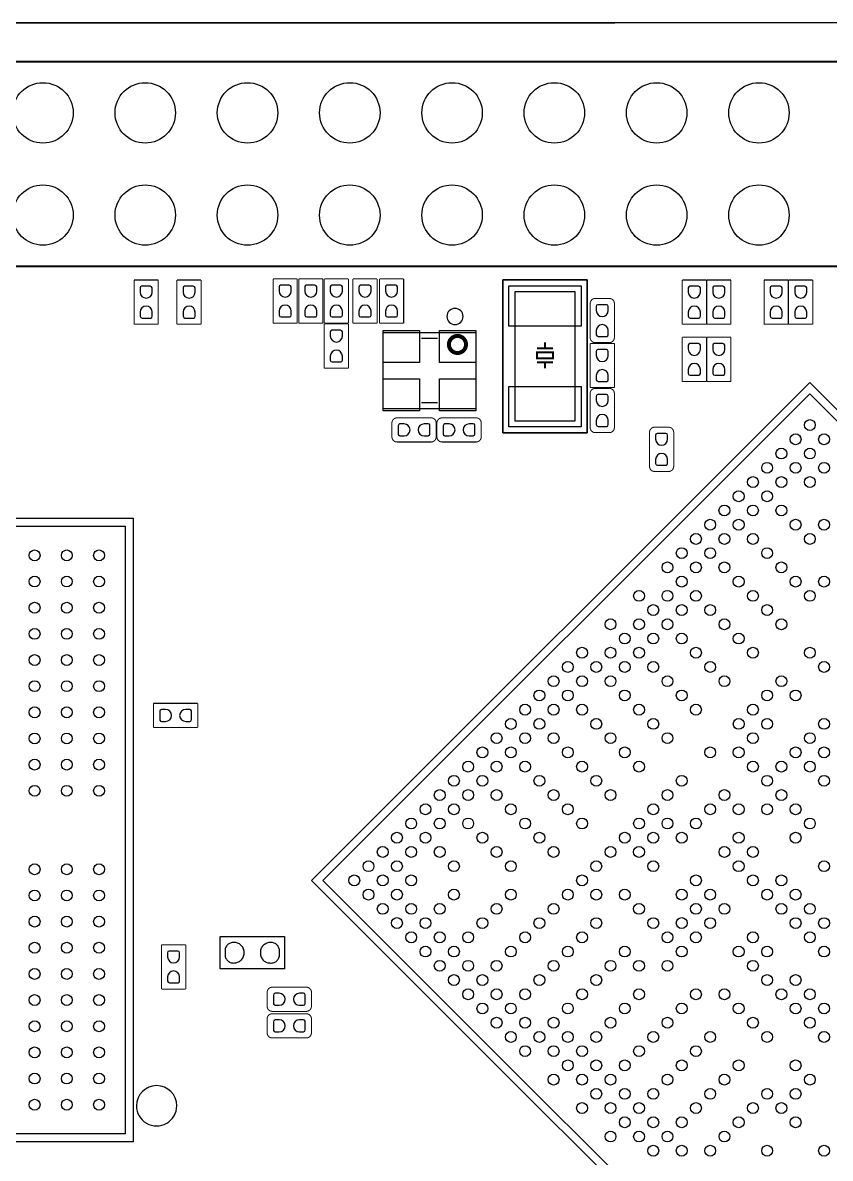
# Model space of a CAD drawing. Extents: x -19 to 125, y -16 to 75.
# Drawn here: x 30.46 to 50.52, y 23.58 to 51.8 of the extents above; entities that cross this region are included whole.
import ezdxf

# ---------------------------------------------------------------- set-up
doc = ezdxf.new("R2010")
doc.units = 0
for name, color, linetype in [('BG_OUTLINE', 1, 'CONTINUOUS'), ('PG_ASSEMBLY_TOP', 111, 'CONTINUOUS'), ('PG_SILKSCREEN_TOP', 141, 'CONTINUOUS'), ('PIN_TOP', 80, 'CONTINUOUS')]:
    doc.layers.add(name, color=color, linetype=linetype)

msp = doc.modelspace()

# ---------------------------------------------------------------- linework, layer by layer
at = {"layer": 'BG_OUTLINE'}
msp.add_lwpolyline([(55.892979, 51.799693), (5.391302, 51.799693, 0.414215), (3.359302, 49.767693), (3.359302, 10.492003)], format="xyb", dxfattribs=at)
msp.add_lwpolyline([(55.892979, 51.799693), (5.391302, 51.799693, 0.414215), (3.359302, 49.767693), (3.359302, 10.492003, 0.414203), (4.121302, 9.730003), (4.627194, 9.730003), (4.627194, 3.823513), (4.121302, 3.823513, 0.414217), (3.359302, 3.061513), (3.359302, -2.168296, 0.414215), (5.391302, -4.200296), (90.324483, -4.200296, 0.414215), (92.356483, -2.168296), (92.356483, 49.767693, 0.414215), (90.324483, 51.799693)], format="xyb", close=True, dxfattribs=at)
msp.add_lwpolyline([(6.3913, 51.799693), (45.171385, 51.799693)], dxfattribs=at)
at = {"layer": 'PG_ASSEMBLY_TOP'}
for points, const_width in [([(47.476486, 45.749718), (14.456486, 45.749718), (14.456486, 50.829718)], 0.050013), ([(14.456486, 50.829718), (65.256486, 50.829718), (65.256486, 45.749718), (47.476486, 45.749718)], 0.050013), ([(36.682401, 44.33189), (36.682401, 45.43171)], 0.0254), ([(36.682401, 45.43171), (37.282399, 45.43171)], 0.0254), ([(37.282399, 45.43171), (37.282399, 44.33189)], 0.0254), ([(37.317401, 44.33189), (37.317401, 45.43171)], 0.0254), ([(37.317401, 45.43171), (37.917399, 45.43171)], 0.0254), ([(37.917399, 45.43171), (37.917399, 44.33189)], 0.0254), ([(37.952401, 44.33189), (37.952401, 45.43171)], 0.0254), ([(37.952401, 45.43171), (38.552399, 45.43171)], 0.0254), ([(38.552399, 45.43171), (38.552399, 44.33189)], 0.0254), ([(38.663601, 44.33189), (38.663601, 45.43171)], 0.0254), ([(38.663601, 45.43171), (39.263599, 45.43171)], 0.0254), ([(39.263599, 45.43171), (39.263599, 44.33189)], 0.0254), ([(39.324001, 44.33189), (39.324001, 45.43171)], 0.0254), ([(39.324001, 45.43171), (39.923999, 45.43171)], 0.0254), ([(39.923999, 45.43171), (39.923999, 44.33189)], 0.0254), ([(33.228001, 44.30649), (33.228001, 45.40631)], 0.0254), ([(33.228001, 45.40631), (33.827999, 45.40631)], 0.0254), ([(33.827999, 45.40631), (33.827999, 44.30649)], 0.0254), ([(34.294801, 44.30649), (34.294801, 45.40631)], 0.0254), ([(34.294801, 45.40631), (34.894799, 45.40631)], 0.0254), ([(34.894799, 45.40631), (34.894799, 44.30649)], 0.0254), ([(46.842401, 44.30649), (46.842401, 45.40631)], 0.0254), ([(46.842401, 45.40631), (47.442399, 45.40631)], 0.0254), ([(47.442399, 45.40631), (47.442399, 44.30649)], 0.0254), ([(47.452001, 44.30649), (47.452001, 45.40631)], 0.0254), ([(47.452001, 45.40631), (48.051999, 45.40631)], 0.0254), ([(48.051999, 45.40631), (48.051999, 44.30649)], 0.0254), ([(48.874401, 44.30649), (48.874401, 45.40631)], 0.0254), ([(48.874401, 45.40631), (49.474399, 45.40631)], 0.0254), ([(49.474399, 45.40631), (49.474399, 44.30649)], 0.0254), ([(49.484001, 44.30649), (49.484001, 45.40631)], 0.0254), ([(49.484001, 45.40631), (50.083999, 45.40631)], 0.0254), ([(50.083999, 45.40631), (50.083999, 44.30649)], 0.0254), ([(44.683401, 44.949389), (45.029603, 44.949389)], 0.0254), ([(44.556401, 43.97629), (44.556401, 44.822389)], 0.0254), ([(45.156603, 44.822389), (45.156603, 43.97629)], 0.0254), ([(33.827999, 44.30649), (33.228001, 44.30649)], 0.0254), ([(34.894799, 44.30649), (34.294801, 44.30649)], 0.0254), ([(37.282399, 44.33189), (36.682401, 44.33189)], 0.0254), ([(37.917399, 44.33189), (37.317401, 44.33189)], 0.0254), ([(38.552399, 44.33189), (37.952401, 44.33189)], 0.0254), ([(37.952401, 43.21429), (37.952401, 44.31411)], 0.0254), ([(37.952401, 44.31411), (38.552399, 44.31411)], 0.0254), ([(38.552399, 44.31411), (38.552399, 43.21429)], 0.0254), ([(39.263599, 44.33189), (38.663601, 44.33189)], 0.0254), ([(39.923999, 44.33189), (39.324001, 44.33189)], 0.0254), ([(47.442399, 44.30649), (46.842401, 44.30649)], 0.0254), ([(48.051999, 44.30649), (47.452001, 44.30649)], 0.0254), ([(49.474399, 44.30649), (48.874401, 44.30649)], 0.0254), ([(50.083999, 44.30649), (49.484001, 44.30649)], 0.0254), ([(43.434, 43.860212), (43.434, 43.7102)], 0.050013), ([(44.556401, 42.73169), (44.556401, 43.83151)], 0.0254), ([(44.556401, 43.83151), (45.156399, 43.83151)], 0.0254), ([(45.029603, 43.84929), (44.683401, 43.84929)], 0.0254), ([(45.156399, 43.83151), (45.156399, 42.73169)], 0.0254), ([(46.842401, 42.88409), (46.842401, 43.98391)], 0.0254), ([(46.842401, 43.98391), (47.442399, 43.98391)], 0.0254), ([(47.442399, 43.98391), (47.442399, 42.88409)], 0.0254), ([(47.452001, 42.88409), (47.452001, 43.98391)], 0.0254), ([(47.452001, 43.98391), (48.051999, 43.98391)], 0.0254), ([(48.051999, 43.98391), (48.051999, 42.88409)], 0.0254), ([(43.634, 43.7102), (43.234, 43.7102)], 0.050013), ([(43.634, 43.6102), (43.234, 43.6102), (43.234, 43.460187), (43.634, 43.460187), (43.634, 43.6102)], 0.050013), ([(38.552399, 43.21429), (37.952401, 43.21429)], 0.0254), ([(43.234, 43.360188), (43.634, 43.360188)], 0.050013), ([(43.434, 43.210201), (43.434, 43.360188)], 0.050013), ([(47.442399, 42.88409), (46.842401, 42.88409)], 0.0254), ([(48.051999, 42.88409), (47.452001, 42.88409)], 0.0254), ([(45.156399, 42.73169), (44.556401, 42.73169)], 0.0254), ([(44.683197, 42.71391), (45.029399, 42.71391)], 0.0254), ([(44.556197, 41.740811), (44.556197, 42.58691)], 0.0254), ([(45.156399, 42.58691), (45.156399, 41.740811)], 0.0254), ([(39.632738, 41.508299), (39.632738, 41.854501)], 0.0254), ([(39.759738, 41.981501), (40.605837, 41.981501)], 0.0254), ([(40.732837, 41.854501), (40.732837, 41.508299)], 0.0254), ([(40.750363, 41.508299), (40.750363, 41.854501)], 0.0254), ([(40.877363, 41.981501), (41.723462, 41.981501)], 0.0254), ([(41.850462, 41.854501), (41.850462, 41.508299)], 0.0254), ([(46.156499, 41.748837), (46.502701, 41.748837)], 0.0254), ([(45.029399, 41.613811), (44.683197, 41.613811)], 0.0254), ([(46.029499, 40.775738), (46.029499, 41.621837)], 0.0254), ([(46.629701, 41.621837), (46.629701, 40.775738)], 0.0254), ([(40.605837, 41.381299), (39.759738, 41.381299)], 0.0254), ([(41.723462, 41.381299), (40.877363, 41.381299)], 0.0254), ([(46.502701, 40.648738), (46.156499, 40.648738)], 0.0254), ([(33.711007, 34.287409), (33.711007, 34.887408)], 0.0254), ([(33.711007, 34.887408), (34.810827, 34.887408)], 0.0254), ([(34.810827, 34.887408), (34.810827, 34.287409)], 0.0254), ([(34.810827, 34.287409), (33.711007, 34.287409)], 0.0254), ([(33.911108, 27.787676), (33.911108, 28.887496)], 0.0254), ([(33.911108, 28.887496), (34.511107, 28.887496)], 0.0254), ([(34.511107, 28.887496), (34.511107, 27.787676)], 0.0254), ([(34.511107, 27.787676), (33.911108, 27.787676)], 0.0254), ([(36.533963, 27.360499), (36.533963, 27.706701)], 0.0254), ([(36.660963, 27.833701), (37.507062, 27.833701)], 0.0254), ([(37.634062, 27.706701), (37.634062, 27.360499)], 0.0254), ([(37.507062, 27.233499), (36.660963, 27.233499)], 0.0254), ([(36.660963, 27.173301), (37.507062, 27.173301)], 0.0254), ([(36.533963, 26.700099), (36.533963, 27.046301)], 0.0254), ([(37.634062, 27.046301), (37.634062, 26.700099)], 0.0254), ([(37.507062, 26.573099), (36.660963, 26.573099)], 0.0254)]:
    msp.add_lwpolyline(points, dxfattribs=dict(at, const_width=const_width))
for points in [[(44.484011, 45.410196), (42.383989, 45.410196), (42.383989, 41.610204), (44.484011, 41.610204)], [(42.683989, 41.910203), (44.184011, 41.910203), (44.184011, 45.110197), (42.683989, 45.110197)], [(41.713785, 44.104611), (41.713785, 42.204589), (39.41379, 42.204589), (39.41379, 44.104611)], [(37.636729, 30.487391), (50.011101, 18.113019), (62.385473, 30.487391), (50.011101, 42.861763)]]:
    msp.add_lwpolyline(points, close=True, dxfattribs=at)
for points, const_width in [([(44.556401, 44.822389, -0.414135), (44.683401, 44.949389)], 0.0254), ([(45.029603, 44.949389, -0.414214), (45.156603, 44.822389)], 0.0254), ([(41.472231, 43.804611, 1.000006), (41.047949, 43.804586, 0.999994), (41.472231, 43.804611)], 0.1), ([(44.683401, 43.84929, -0.414175), (44.556401, 43.97629)], 0.0254), ([(45.156603, 43.97629, -0.414253), (45.029603, 43.84929)], 0.0254), ([(44.556197, 42.58691, -0.414253), (44.683197, 42.71391)], 0.0254), ([(45.029399, 42.71391, -0.414175), (45.156399, 42.58691)], 0.0254), ([(39.632738, 41.854501, -0.414214), (39.759738, 41.981501)], 0.0254), ([(40.605837, 41.981501, -0.414253), (40.732837, 41.854501)], 0.0254), ([(40.750363, 41.854501, -0.414175), (40.877363, 41.981501)], 0.0254), ([(41.723462, 41.981501, -0.414135), (41.850462, 41.854501)], 0.0254), ([(46.029499, 41.621837, -0.414253), (46.156499, 41.748837)], 0.0254), ([(46.502701, 41.748837, -0.414175), (46.629701, 41.621837)], 0.0254), ([(39.759738, 41.381299, -0.414135), (39.632738, 41.508299)], 0.0254), ([(40.732837, 41.508299, -0.414175), (40.605837, 41.381299)], 0.0254), ([(40.877363, 41.381299, -0.414253), (40.750363, 41.508299)], 0.0254), ([(41.850462, 41.508299, -0.414214), (41.723462, 41.381299)], 0.0254), ([(44.683197, 41.613811, -0.414214), (44.556197, 41.740811)], 0.0254), ([(45.156399, 41.740811, -0.414135), (45.029399, 41.613811)], 0.0254), ([(46.156499, 40.648738, -0.414214), (46.029499, 40.775738)], 0.0254), ([(46.629701, 40.775738, -0.414135), (46.502701, 40.648738)], 0.0254), ([(36.533963, 27.706701, -0.414214), (36.660963, 27.833701)], 0.0254), ([(37.507062, 27.833701, -0.414253), (37.634062, 27.706701)], 0.0254), ([(36.660963, 27.233499, -0.414135), (36.533963, 27.360499)], 0.0254), ([(37.634062, 27.360499, -0.414175), (37.507062, 27.233499)], 0.0254), ([(36.533963, 27.046301, -0.414214), (36.660963, 27.173301)], 0.0254), ([(37.507062, 27.173301, -0.414253), (37.634062, 27.046301)], 0.0254), ([(36.660963, 26.573099, -0.414135), (36.533963, 26.700099)], 0.0254), ([(37.634062, 26.700099, -0.414175), (37.507062, 26.573099)], 0.0254)]:
    msp.add_lwpolyline(points, format="xyb", dxfattribs=dict(at, const_width=const_width))
for points in [[(33.208697, 23.988903), (22.708895, 23.988903), (22.708895, 39.488897), (33.208697, 39.488897), (33.208697, 23.988903)], [(35.364191, 28.289885), (35.364191, 29.089883)], [(35.364191, 29.089883), (36.964391, 29.089883)], [(36.964391, 29.089883), (36.964391, 28.289885)], [(36.964391, 28.289885), (35.364191, 28.289885)]]:
    msp.add_lwpolyline(points, dxfattribs=at)
at = {"layer": 'PG_SILKSCREEN_TOP'}
for points in [[(47.476486, 45.749718), (14.456486, 45.749718), (14.456486, 50.829718)], [(14.456486, 50.829718), (65.256486, 50.829718), (65.256486, 45.749718), (47.476486, 45.749718)], [(44.484011, 45.410196), (44.484011, 41.610204), (42.383989, 41.610204), (42.383989, 45.410196), (44.484011, 45.410196)], [(40.7638, 43.9547), (40.3638, 43.9547)], [(62.102467, 30.487391), (50.011101, 18.396026), (37.919736, 30.487391), (50.011101, 42.578757), (62.102467, 30.487391)], [(40.7638, 42.3545), (40.3638, 42.3545)], [(33.008799, 24.189004), (22.908793, 24.189004), (22.908793, 39.288796), (33.008799, 39.288796), (33.008799, 24.189004)]]:
    msp.add_lwpolyline(points, dxfattribs=at)
for points in [[(41.398749, 44.5008, 1), (40.998851, 44.5008, 1), (41.398749, 44.5008)], [(34.289695, 24.888088, 0.999998), (33.2883, 24.888114, 1.000002), (34.289695, 24.888088)]]:
    msp.add_lwpolyline(points, format="xyb", dxfattribs=at)
at = {"layer": 'PIN_TOP'}
for points in [[(33.678089, 45.106412), (33.678089, 45.208012, 0.376179), (33.6296, 45.250506), (33.4137, 45.250506, 0.366154), (33.377911, 45.208012), (33.377911, 45.106412, 0.999013)], [(34.744889, 45.106412), (34.744889, 45.208012, 0.376179), (34.6964, 45.250506), (34.4805, 45.250506, 0.366154), (34.444711, 45.208012), (34.444711, 45.106412, 0.999013)], [(37.132489, 45.131812), (37.132489, 45.233412, 0.376179), (37.084, 45.275906), (36.8681, 45.275906, 0.366154), (36.832311, 45.233412), (36.832311, 45.131812, 0.999013)], [(37.767489, 45.131812), (37.767489, 45.233412, 0.376179), (37.719, 45.275906), (37.5031, 45.275906, 0.366154), (37.467311, 45.233412), (37.467311, 45.131812, 0.999013)], [(38.402489, 45.131812), (38.402489, 45.233412, 0.376179), (38.354, 45.275906), (38.1381, 45.275906, 0.366154), (38.102311, 45.233412), (38.102311, 45.131812, 0.999013)], [(39.113689, 45.131812), (39.113689, 45.233412, 0.376179), (39.0652, 45.275906), (38.8493, 45.275906, 0.366154), (38.813511, 45.233412), (38.813511, 45.131812, 0.999013)], [(39.774089, 45.131812), (39.774089, 45.233412, 0.376179), (39.7256, 45.275906), (39.5097, 45.275906, 0.366154), (39.473911, 45.233412), (39.473911, 45.131812, 0.999013)], [(47.292489, 45.106412), (47.292489, 45.208012, 0.376179), (47.244, 45.250506), (47.0281, 45.250506, 0.366154), (46.992311, 45.208012), (46.992311, 45.106412, 0.999013)], [(47.902089, 45.106412), (47.902089, 45.208012, 0.376179), (47.8536, 45.250506), (47.6377, 45.250506, 0.366154), (47.601911, 45.208012), (47.601911, 45.106412, 0.999013)], [(49.324489, 45.106412), (49.324489, 45.208012, 0.376179), (49.276, 45.250506), (49.0601, 45.250506, 0.366154), (49.024311, 45.208012), (49.024311, 45.106412, 0.999013)], [(49.934089, 45.106412), (49.934089, 45.208012, 0.376179), (49.8856, 45.250506), (49.6697, 45.250506, 0.366154), (49.633911, 45.208012), (49.633911, 45.106412, 0.999013)], [(33.377911, 44.606388), (33.377911, 44.504788, 0.376179), (33.4264, 44.462294), (33.6423, 44.462294, 0.366154), (33.678089, 44.504788), (33.678089, 44.606388, 0.999013)], [(34.444711, 44.606388), (34.444711, 44.504788, 0.376179), (34.4932, 44.462294), (34.7091, 44.462294, 0.366154), (34.744889, 44.504788), (34.744889, 44.606388, 0.999013)], [(36.832311, 44.631788), (36.832311, 44.530188, 0.376179), (36.8808, 44.487694), (37.0967, 44.487694, 0.366154), (37.132489, 44.530188), (37.132489, 44.631788, 0.999013)], [(37.467311, 44.631788), (37.467311, 44.530188, 0.376179), (37.5158, 44.487694), (37.7317, 44.487694, 0.366154), (37.767489, 44.530188), (37.767489, 44.631788, 0.999013)], [(38.102311, 44.631788), (38.102311, 44.530188, 0.376179), (38.1508, 44.487694), (38.3667, 44.487694, 0.366154), (38.402489, 44.530188), (38.402489, 44.631788, 0.999013)], [(38.813511, 44.631788), (38.813511, 44.530188, 0.376179), (38.862, 44.487694), (39.0779, 44.487694, 0.366154), (39.113689, 44.530188), (39.113689, 44.631788, 0.999013)], [(39.473911, 44.631788), (39.473911, 44.530188, 0.376179), (39.5224, 44.487694), (39.7383, 44.487694, 0.366154), (39.774089, 44.530188), (39.774089, 44.631788, 0.999013)], [(45.006489, 44.649212), (45.006489, 44.750812, 0.376179), (44.958, 44.793306), (44.7421, 44.793306, 0.366154), (44.706311, 44.750812), (44.706311, 44.649212, 0.999013)], [(46.992311, 44.606388), (46.992311, 44.504788, 0.376179), (47.0408, 44.462294), (47.2567, 44.462294, 0.366154), (47.292489, 44.504788), (47.292489, 44.606388, 0.999013)], [(47.601911, 44.606388), (47.601911, 44.504788, 0.376179), (47.6504, 44.462294), (47.8663, 44.462294, 0.366154), (47.902089, 44.504788), (47.902089, 44.606388, 0.999013)], [(49.024311, 44.606388), (49.024311, 44.504788, 0.376179), (49.0728, 44.462294), (49.2887, 44.462294, 0.366154), (49.324489, 44.504788), (49.324489, 44.606388, 0.999013)], [(49.633911, 44.606388), (49.633911, 44.504788, 0.376179), (49.6824, 44.462294), (49.8983, 44.462294, 0.366154), (49.934089, 44.504788), (49.934089, 44.606388, 0.999013)], [(38.402489, 44.014212), (38.402489, 44.115812, 0.376179), (38.354, 44.158306), (38.1381, 44.158306, 0.366154), (38.102311, 44.115812), (38.102311, 44.014212, 0.999013)], [(44.706311, 44.149188), (44.706311, 44.047588, 0.376179), (44.7548, 44.005094), (44.9707, 44.005094, 0.366154), (45.006489, 44.047588), (45.006489, 44.149188, 0.999013)], [(47.292489, 43.684012), (47.292489, 43.785612, 0.376179), (47.244, 43.828106), (47.0281, 43.828106, 0.366154), (46.992311, 43.785612), (46.992311, 43.684012, 0.999013)], [(47.902089, 43.684012), (47.902089, 43.785612, 0.376179), (47.8536, 43.828106), (47.6377, 43.828106, 0.366154), (47.601911, 43.785612), (47.601911, 43.684012, 0.999013)], [(38.102311, 43.514188), (38.102311, 43.412588, 0.376179), (38.1508, 43.370094), (38.3667, 43.370094, 0.366154), (38.402489, 43.412588), (38.402489, 43.514188, 0.999013)], [(45.006489, 43.531612), (45.006489, 43.633212, 0.376179), (44.958, 43.675706), (44.7421, 43.675706, 0.366154), (44.706311, 43.633212), (44.706311, 43.531612, 0.999013)], [(44.706311, 43.031588), (44.706311, 42.929988, 0.376179), (44.7548, 42.887494), (44.9707, 42.887494, 0.366154), (45.006489, 42.929988), (45.006489, 43.031588, 0.999013)], [(46.992311, 43.183988), (46.992311, 43.082388, 0.376179), (47.0408, 43.039894), (47.2567, 43.039894, 0.366154), (47.292489, 43.082388), (47.292489, 43.183988, 0.999013)], [(47.601911, 43.183988), (47.601911, 43.082388, 0.376179), (47.6504, 43.039894), (47.8663, 43.039894, 0.366154), (47.902089, 43.082388), (47.902089, 43.183988, 0.999013)], [(45.006489, 42.414012), (45.006489, 42.515612, 0.376179), (44.958, 42.558106), (44.7421, 42.558106, 0.366154), (44.706311, 42.515612), (44.706311, 42.414012, 0.999013)], [(44.706311, 41.913988), (44.706311, 41.812388, 0.376179), (44.7548, 41.769894), (44.9707, 41.769894, 0.366154), (45.006489, 41.812388), (45.006489, 41.913988, 0.999013)], [(39.932915, 41.831387), (39.831315, 41.831387, 0.376179), (39.788821, 41.782898), (39.788821, 41.566998, 0.366154), (39.831315, 41.53121), (39.932915, 41.53121, 0.999013)], [(40.432939, 41.53121), (40.534539, 41.53121, 0.376179), (40.577033, 41.579698), (40.577033, 41.795598, 0.366154), (40.534539, 41.831387), (40.432939, 41.831387, 0.999013)], [(41.050261, 41.83159), (40.948661, 41.83159, 0.376179), (40.906167, 41.783102), (40.906167, 41.567202, 0.366154), (40.948661, 41.531413), (41.050261, 41.531413, 0.999013)], [(41.550285, 41.531413), (41.651885, 41.531413, 0.376179), (41.694379, 41.579902), (41.694379, 41.795802, 0.366154), (41.651885, 41.83159), (41.550285, 41.83159, 0.999013)], [(46.47979, 41.448939), (46.47979, 41.550539, 0.376179), (46.431302, 41.593033), (46.215402, 41.593033, 0.366154), (46.179613, 41.550539), (46.179613, 41.448939, 0.999013)], [(46.179613, 40.948915), (46.179613, 40.847315, 0.376179), (46.228102, 40.804821), (46.444002, 40.804821, 0.366154), (46.47979, 40.847315), (46.47979, 40.948915, 0.999013)], [(34.010905, 34.737497), (33.909305, 34.737497, 0.376179), (33.866811, 34.689009), (33.866811, 34.473109, 0.366154), (33.909305, 34.43732), (34.010905, 34.43732, 0.999013)], [(34.510929, 34.43732), (34.612529, 34.43732, 0.376179), (34.655023, 34.485809), (34.655023, 34.701709, 0.366154), (34.612529, 34.737497), (34.510929, 34.737497, 0.999013)], [(34.361196, 28.587598), (34.361196, 28.689198, 0.376179), (34.312708, 28.731693), (34.096808, 28.731693, 0.366154), (34.061019, 28.689198), (34.061019, 28.587598, 0.999013)], [(34.061019, 28.087574), (34.061019, 27.985974, 0.376179), (34.109508, 27.94348), (34.325408, 27.94348, 0.366154), (34.361196, 27.985974), (34.361196, 28.087574, 0.999013)], [(36.83414, 27.683587), (36.73254, 27.683587, 0.376179), (36.690046, 27.635098), (36.690046, 27.419198, 0.366154), (36.73254, 27.38341), (36.83414, 27.38341, 0.999013)], [(37.334165, 27.38341), (37.435765, 27.38341, 0.376179), (37.478259, 27.431898), (37.478259, 27.647798, 0.366154), (37.435765, 27.683587), (37.334165, 27.683587, 0.999013)], [(36.83414, 27.023187), (36.73254, 27.023187, 0.376179), (36.690046, 26.974698), (36.690046, 26.758798, 0.366154), (36.73254, 26.72301), (36.83414, 26.72301, 0.999013)], [(37.334165, 26.72301), (37.435765, 26.72301, 0.376179), (37.478259, 26.771498), (37.478259, 26.987398, 0.366154), (37.435765, 27.023187), (37.334165, 27.023187, 0.999013)]]:
    msp.add_lwpolyline(points, format="xyb", close=True, dxfattribs=at)
for points in [[(42.533951, 45.260108), (44.334049, 45.260108), (44.334049, 44.26011), (42.533951, 44.26011)], [(40.313902, 44.155309), (40.313902, 43.355311), (39.413904, 43.355311), (39.413904, 44.155309)], [(41.713696, 44.155309), (41.713696, 43.355311), (40.813698, 43.355311), (40.813698, 44.155309)], [(40.313902, 42.953889), (40.313902, 42.153891), (39.413904, 42.153891), (39.413904, 42.953889)], [(41.713696, 42.953889), (41.713696, 42.153891), (40.813698, 42.153891), (40.813698, 42.953889)], [(42.533951, 42.76029), (44.334049, 42.76029), (44.334049, 41.760292), (42.533951, 41.760292)], [(35.681742, 28.436189), (35.705847, 28.434894), (35.729748, 28.436189), (35.753548, 28.439186), (35.777246, 28.444495), (35.80003, 28.452191), (35.822153, 28.461589), (35.843235, 28.472994), (35.863352, 28.486176), (35.882148, 28.501391), (35.899649, 28.517875), (35.915346, 28.536189), (35.929341, 28.555772), (35.940746, 28.578581), (35.949941, 28.602483), (35.956748, 28.627172), (35.96165, 28.652292), (35.963835, 28.677692), (35.963835, 28.703092), (35.96165, 28.728492), (35.956748, 28.753689), (35.949941, 28.778276), (35.940746, 28.802178), (35.929341, 28.824987), (35.915854, 28.844773), (35.900639, 28.863392), (35.883647, 28.880384), (35.864851, 28.895573), (35.845039, 28.909086), (35.823652, 28.920491), (35.801554, 28.929889), (35.778745, 28.936975), (35.755148, 28.941878), (35.731247, 28.944392), (35.707142, 28.944672), (35.685247, 28.944875), (35.663632, 28.942589), (35.642347, 28.938296), (35.621747, 28.931692), (35.601631, 28.922777), (35.582835, 28.912083), (35.565334, 28.899383), (35.549129, 28.884982), (35.534346, 28.868675), (35.521646, 28.851174), (35.510749, 28.832378), (35.501834, 28.812592), (35.495052, 28.791789), (35.490633, 28.770377), (35.488448, 28.748787), (35.488448, 28.632175), (35.490429, 28.61089), (35.495052, 28.589783), (35.501631, 28.569285), (35.510241, 28.549676), (35.520935, 28.53088), (35.53333, 28.51338), (35.547554, 28.497378), (35.563531, 28.482874), (35.580853, 28.470174), (35.599446, 28.459278), (35.618953, 28.450083), (35.639248, 28.443276), (35.66033, 28.438678)], [(36.646841, 28.943579), (36.622736, 28.944875), (36.598835, 28.943579), (36.575035, 28.940582), (36.551337, 28.935274), (36.528553, 28.927577), (36.506429, 28.918179), (36.485347, 28.906775), (36.465231, 28.893592), (36.446435, 28.878378), (36.428934, 28.861893), (36.413237, 28.84358), (36.399241, 28.823996), (36.387837, 28.801187), (36.378642, 28.777286), (36.371835, 28.752597), (36.366933, 28.727476), (36.364748, 28.702076), (36.364748, 28.676676), (36.366933, 28.651276), (36.371835, 28.626079), (36.378642, 28.601492), (36.387837, 28.577591), (36.399241, 28.554782), (36.412729, 28.534995), (36.427943, 28.516377), (36.444936, 28.499384), (36.463732, 28.484195), (36.483544, 28.470682), (36.504931, 28.459278), (36.527029, 28.44988), (36.549838, 28.442793), (36.573435, 28.437891), (36.597336, 28.435376), (36.621441, 28.435097), (36.643335, 28.434894), (36.664951, 28.43718), (36.686236, 28.441472), (36.706835, 28.448076), (36.726952, 28.456992), (36.745748, 28.467685), (36.763249, 28.480385), (36.779454, 28.494787), (36.794237, 28.511094), (36.806937, 28.528594), (36.817833, 28.54739), (36.826749, 28.567177), (36.833531, 28.587979), (36.83795, 28.609392), (36.840135, 28.630982), (36.840135, 28.747593), (36.838153, 28.768878), (36.833531, 28.789986), (36.826952, 28.810483), (36.818341, 28.830092), (36.807648, 28.848888), (36.795253, 28.866389), (36.781029, 28.882391), (36.765052, 28.896894), (36.747729, 28.909594), (36.729137, 28.920491), (36.709629, 28.929686), (36.689335, 28.936493), (36.668253, 28.94109)]]:
    msp.add_lwpolyline(points, close=True, dxfattribs=at)
for centre, radius in [((30.966486, 49.559718), 0.749999), ((33.506486, 49.559718), 0.749999), ((36.046486, 49.559718), 0.749999), ((38.586486, 49.559718), 0.749999), ((41.126486, 49.559718), 0.749999), ((43.666486, 49.559718), 0.749999), ((46.206486, 49.559718), 0.749999), ((48.746486, 49.559718), 0.749999), ((30.966486, 47.019718), 0.749999), ((33.506486, 47.019718), 0.749999), ((36.046486, 47.019718), 0.749999), ((38.586486, 47.019718), 0.749999), ((41.126486, 47.019718), 0.749999), ((43.666486, 47.019718), 0.749999), ((46.206486, 47.019718), 0.749999), ((48.746486, 47.019718), 0.749999), ((50.011101, 41.80111), 0.135001), ((49.65761, 41.447644), 0.135001), ((50.364593, 41.447644), 0.135001), ((49.303991, 41.094), 0.135001), ((50.011101, 41.094152), 0.135001), ((48.950499, 40.740508), 0.135001), ((49.657483, 40.740533), 0.135001), ((50.36472, 40.740533), 0.135001), ((48.59688, 40.386889), 0.135001), ((49.303965, 40.387016), 0.135001), ((50.011101, 40.386914), 0.135001), ((48.243388, 40.033397), 0.135001), ((48.950347, 40.033397), 0.135001), ((47.88977, 39.679778), 0.135001), ((48.59688, 39.679931), 0.135001), ((49.303965, 39.679778), 0.135001), ((47.536278, 39.326287), 0.135001), ((48.243236, 39.326287), 0.135001), ((49.657483, 39.326287), 0.135001), ((50.36472, 39.326287), 0.135001), ((47.182659, 38.972668), 0.135001), ((47.88977, 38.97282), 0.135001), ((48.59688, 38.972668), 0.135001), ((50.011101, 38.972668), 0.135001), ((30.758892, 38.563906), 0.135001), ((31.558687, 38.563906), 0.135001), ((32.358787, 38.563906), 0.135001), ((46.829193, 38.619201), 0.135001), ((47.536151, 38.619201), 0.135001), ((48.950372, 38.619176), 0.135001), ((46.475548, 38.265557), 0.135001), ((47.182659, 38.26571), 0.135001), ((47.88977, 38.265557), 0.135001), ((49.303991, 38.265557), 0.135001), ((30.758892, 37.913894), 0.135001), ((31.558687, 37.913894), 0.135001), ((32.358787, 37.913894), 0.135001), ((46.82904, 37.912091), 0.135001), ((48.243261, 37.912065), 0.135001), ((49.657483, 37.912065), 0.135001), ((50.36472, 37.912065), 0.135001), ((45.768463, 37.558472), 0.135001), ((46.475548, 37.558599), 0.135001), ((47.182659, 37.558472), 0.135001), ((48.59688, 37.558447), 0.135001), ((50.011101, 37.558447), 0.135001), ((30.758892, 37.263908), 0.135001), ((31.558687, 37.263908), 0.135001), ((32.358787, 37.263908), 0.135001), ((46.12193, 37.20498), 0.135001), ((46.829193, 37.20498), 0.135001), ((47.536151, 37.204955), 0.135001), ((48.950372, 37.204955), 0.135001), ((45.061353, 36.851361), 0.135001), ((45.768463, 36.851514), 0.135001), ((46.475548, 36.851361), 0.135001), ((47.889795, 36.851336), 0.135001), ((49.303991, 36.851336), 0.135001), ((30.758892, 36.613897), 0.135001), ((31.558687, 36.613897), 0.135001), ((32.358787, 36.613897), 0.135001), ((45.414819, 36.49787), 0.135001), ((46.122082, 36.49787), 0.135001), ((46.829066, 36.49787), 0.135001), ((48.243261, 36.49787), 0.135001), ((44.354242, 36.144251), 0.135001), ((45.061353, 36.144403), 0.135001), ((45.768463, 36.144251), 0.135001), ((47.182684, 36.144225), 0.135001), ((48.59688, 36.144225), 0.135001), ((50.011101, 36.144225), 0.135001), ((30.758892, 35.963911), 0.135001), ((31.558687, 35.963911), 0.135001), ((32.358787, 35.963911), 0.135001), ((44.000623, 35.790632), 0.135001), ((44.707734, 35.790759), 0.135001), ((45.414971, 35.790759), 0.135001), ((46.121955, 35.790759), 0.135001), ((47.536151, 35.790759), 0.135001), ((50.364593, 35.790759), 0.135001), ((43.647131, 35.43714), 0.135001), ((44.35409, 35.43714), 0.135001), ((45.061353, 35.43714), 0.135001), ((46.475574, 35.43714), 0.135001), ((47.889795, 35.43714), 0.135001), ((49.303991, 35.43714), 0.135001), ((30.758892, 35.313899), 0.135001), ((31.558687, 35.313899), 0.135001), ((32.358787, 35.313899), 0.135001), ((43.293513, 35.083521), 0.135001), ((44.000623, 35.083674), 0.135001), ((45.414844, 35.083648), 0.135001), ((46.829066, 35.083648), 0.135001), ((48.950524, 35.083648), 0.135001), ((49.657483, 35.083648), 0.135001), ((30.758892, 34.66399), 0.135001), ((31.558687, 34.66399), 0.135001), ((32.358787, 34.66399), 0.135001), ((42.940021, 34.73003), 0.135001), ((43.646979, 34.73003), 0.135001), ((44.354242, 34.73003), 0.135001), ((45.768463, 34.73003), 0.135001), ((47.182684, 34.73003), 0.135001), ((48.59688, 34.73003), 0.135001), ((42.586402, 34.376411), 0.135001), ((43.293513, 34.376563), 0.135001), ((44.707734, 34.376538), 0.135001), ((46.121955, 34.376538), 0.135001), ((48.243414, 34.376538), 0.135001), ((48.950372, 34.376538), 0.135001), ((50.364593, 34.376538), 0.135001), ((30.758892, 34.014004), 0.135001), ((31.558687, 34.014004), 0.135001), ((32.358787, 34.014004), 0.135001), ((42.232936, 34.022944), 0.135001), ((42.939894, 34.022944), 0.135001), ((43.647131, 34.022944), 0.135001), ((45.061353, 34.022919), 0.135001), ((46.475574, 34.022919), 0.135001), ((48.59688, 34.023071), 0.135001), ((50.011101, 34.023071), 0.135001), ((41.879291, 33.6693), 0.135001), ((42.586402, 33.669453), 0.135001), ((44.000623, 33.669427), 0.135001), ((45.414844, 33.669427), 0.135001), ((47.536303, 33.669427), 0.135001), ((48.243261, 33.669427), 0.135001), ((49.657483, 33.669427), 0.135001), ((50.36472, 33.669427), 0.135001), ((30.758892, 33.363992), 0.135001), ((31.558687, 33.363992), 0.135001), ((32.358787, 33.363992), 0.135001), ((41.525825, 33.315834), 0.135001), ((42.232783, 33.315834), 0.135001), ((42.940021, 33.315834), 0.135001), ((44.354267, 33.315808), 0.135001), ((45.768463, 33.315808), 0.135001), ((48.59688, 33.315808), 0.135001), ((49.303991, 33.315961), 0.135001), ((50.011101, 33.315808), 0.135001), ((41.172206, 32.962215), 0.135001), ((41.879291, 32.962342), 0.135001), ((43.293538, 32.962342), 0.135001), ((44.707734, 32.962342), 0.135001), ((46.829066, 32.96219), 0.135001), ((48.950372, 32.962342), 0.135001), ((50.364593, 32.962342), 0.135001), ((30.758892, 32.714006), 0.135001), ((31.558687, 32.714006), 0.135001), ((32.358787, 32.714006), 0.135001), ((40.818714, 32.608723), 0.135001), ((41.525673, 32.608723), 0.135001), ((42.232936, 32.608723), 0.135001), ((43.647157, 32.608698), 0.135001), ((45.061353, 32.608698), 0.135001), ((46.475574, 32.608698), 0.135001), ((47.889795, 32.608698), 0.135001), ((49.303991, 32.608698), 0.135001), ((40.465096, 32.255104), 0.135001), ((41.172206, 32.255257), 0.135001), ((42.586427, 32.255231), 0.135001), ((44.000623, 32.255231), 0.135001), ((46.121955, 32.255079), 0.135001), ((47.536151, 32.255079), 0.135001), ((48.243261, 32.255231), 0.135001), ((48.950524, 32.255231), 0.135001), ((49.657483, 32.255231), 0.135001), ((40.111604, 31.901613), 0.135001), ((40.818562, 31.901613), 0.135001), ((41.525825, 31.901613), 0.135001), ((42.940046, 31.901613), 0.135001), ((44.354267, 31.901613), 0.135001), ((45.768463, 31.901613), 0.135001), ((46.475421, 31.901613), 0.135001), ((47.182684, 31.901613), 0.135001), ((50.011101, 31.901613), 0.135001), ((39.757985, 31.547994), 0.135001), ((40.465096, 31.548146), 0.135001), ((41.879317, 31.548121), 0.135001), ((43.293538, 31.548121), 0.135001), ((45.414844, 31.547968), 0.135001), ((46.121955, 31.548121), 0.135001), ((46.829066, 31.547968), 0.135001), ((48.243261, 31.547968), 0.135001), ((49.65761, 31.548121), 0.135001), ((39.404493, 31.194502), 0.135001), ((40.111477, 31.194527), 0.135001), ((40.818714, 31.194527), 0.135001), ((42.232936, 31.194502), 0.135001), ((43.647157, 31.194502), 0.135001), ((45.061353, 31.194502), 0.135001), ((45.768336, 31.194502), 0.135001), ((47.889795, 31.194502), 0.135001), ((48.596753, 31.194502), 0.135001), ((30.758892, 30.763794), 0.135001), ((31.558687, 30.763794), 0.135001), ((32.358787, 30.763794), 0.135001), ((39.050849, 30.840883), 0.135001), ((39.75796, 30.84101), 0.135001), ((41.172206, 30.84101), 0.135001), ((42.586427, 30.84101), 0.135001), ((44.707734, 30.840883), 0.135001), ((46.121955, 30.840883), 0.135001), ((48.243261, 30.84101), 0.135001), ((50.36472, 30.84101), 0.135001), ((38.697383, 30.487391), 0.135001), ((39.404341, 30.487391), 0.135001), ((40.111578, 30.487391), 0.135001), ((44.354267, 30.487391), 0.135001), ((47.182684, 30.487391), 0.135001), ((48.59688, 30.487391), 0.135001), ((49.303864, 30.487391), 0.135001), ((30.758892, 30.113808), 0.135001), ((31.558687, 30.113808), 0.135001), ((32.358787, 30.113808), 0.135001), ((39.050849, 30.1339), 0.135001), ((39.75796, 30.133773), 0.135001), ((41.172206, 30.133773), 0.135001), ((42.586427, 30.133773), 0.135001), ((44.000623, 30.133773), 0.135001), ((44.707734, 30.1339), 0.135001), ((45.414844, 30.133773), 0.135001), ((46.829066, 30.133773), 0.135001), ((47.536151, 30.1339), 0.135001), ((48.950372, 30.1339), 0.135001), ((49.657483, 30.133773), 0.135001), ((39.404493, 29.780281), 0.135001), ((40.111477, 29.780255), 0.135001), ((40.818714, 29.780255), 0.135001), ((42.232936, 29.780281), 0.135001), ((43.647157, 29.780281), 0.135001), ((45.768336, 29.780281), 0.135001), ((47.182532, 29.780281), 0.135001), ((47.889795, 29.780281), 0.135001), ((49.303991, 29.780281), 0.135001), ((50.011101, 29.780154), 0.135001), ((30.758892, 29.463797), 0.135001), ((31.558687, 29.463797), 0.135001), ((32.358787, 29.463797), 0.135001), ((39.757985, 29.426789), 0.135001), ((40.465096, 29.426637), 0.135001), ((41.879317, 29.426662), 0.135001), ((43.293538, 29.426662), 0.135001), ((44.707734, 29.426662), 0.135001), ((46.121955, 29.426662), 0.135001), ((46.829066, 29.426814), 0.135001), ((47.536151, 29.426662), 0.135001), ((49.65761, 29.426662), 0.135001), ((50.364593, 29.426662), 0.135001), ((40.111604, 29.07317), 0.135001), ((40.818562, 29.07317), 0.135001), ((41.525825, 29.07317), 0.135001), ((42.940046, 29.07317), 0.135001), ((44.354267, 29.07317), 0.135001), ((46.475421, 29.07317), 0.135001), ((47.182684, 29.07317), 0.135001), ((48.59688, 29.07317), 0.135001), ((50.011101, 29.07317), 0.135001), ((30.758892, 28.813811), 0.135001), ((31.558687, 28.813811), 0.135001), ((32.358787, 28.813811), 0.135001), ((40.465096, 28.719678), 0.135001), ((41.172206, 28.719526), 0.135001), ((42.586427, 28.719551), 0.135001), ((44.000623, 28.719551), 0.135001), ((45.414844, 28.719551), 0.135001), ((46.829066, 28.719551), 0.135001), ((48.243261, 28.719551), 0.135001), ((48.950524, 28.719551), 0.135001), ((50.36472, 28.719551), 0.135001), ((40.818714, 28.36606), 0.135001), ((41.525673, 28.36606), 0.135001), ((42.232936, 28.36606), 0.135001), ((43.647157, 28.366085), 0.135001), ((45.061353, 28.366085), 0.135001), ((45.768336, 28.366085), 0.135001), ((46.475574, 28.366085), 0.135001), ((48.59688, 28.365933), 0.135001), ((30.758892, 28.163901), 0.135001), ((31.558687, 28.163901), 0.135001), ((32.358787, 28.163901), 0.135001), ((41.172206, 28.012568), 0.135001), ((41.879291, 28.012441), 0.135001), ((43.293538, 28.012441), 0.135001), ((44.707734, 28.012441), 0.135001), ((48.950372, 28.012441), 0.135001), ((49.65761, 28.012441), 0.135001), ((41.525825, 27.658949), 0.135001), ((42.232783, 27.658949), 0.135001), ((42.940021, 27.658949), 0.135001), ((44.354267, 27.658974), 0.135001), ((45.768463, 27.658974), 0.135001), ((47.182684, 27.658974), 0.135001), ((47.889795, 27.658822), 0.135001), ((49.303991, 27.658822), 0.135001), ((50.011101, 27.658974), 0.135001), ((30.758892, 27.51389), 0.135001), ((31.558687, 27.51389), 0.135001), ((32.358787, 27.51389), 0.135001), ((41.879291, 27.305483), 0.135001), ((42.586402, 27.30533), 0.135001), ((44.000623, 27.305356), 0.135001), ((45.414844, 27.305356), 0.135001), ((46.829066, 27.305356), 0.135001), ((48.243261, 27.305356), 0.135001), ((49.657483, 27.305356), 0.135001), ((50.36472, 27.305356), 0.135001), ((30.758892, 26.863904), 0.135001), ((31.558687, 26.863904), 0.135001), ((32.358787, 26.863904), 0.135001), ((42.232936, 26.951838), 0.135001), ((42.939894, 26.951838), 0.135001), ((43.647131, 26.951838), 0.135001), ((45.061353, 26.951864), 0.135001), ((46.475574, 26.951864), 0.135001), ((48.59688, 26.951711), 0.135001), ((50.011101, 26.951711), 0.135001), ((42.586402, 26.598372), 0.135001), ((43.293513, 26.59822), 0.135001), ((44.000623, 26.598372), 0.135001), ((44.707734, 26.598245), 0.135001), ((46.121955, 26.598245), 0.135001), ((47.536151, 26.598245), 0.135001), ((48.950372, 26.598245), 0.135001), ((50.364593, 26.598245), 0.135001), ((30.758892, 26.213892), 0.135001), ((31.558687, 26.213892), 0.135001), ((32.358787, 26.213892), 0.135001), ((42.940021, 26.244753), 0.135001), ((43.646979, 26.244753), 0.135001), ((44.354242, 26.244753), 0.135001), ((45.768463, 26.244753), 0.135001), ((47.182684, 26.244753), 0.135001), ((44.000623, 25.891109), 0.135001), ((44.707734, 25.891261), 0.135001), ((45.414844, 25.891134), 0.135001), ((46.829066, 25.891134), 0.135001), ((48.243261, 25.891134), 0.135001), ((49.657483, 25.891134), 0.135001), ((30.758892, 25.563906), 0.135001), ((31.558687, 25.563906), 0.135001), ((32.358787, 25.563906), 0.135001), ((43.647131, 25.537643), 0.135001), ((44.35409, 25.537643), 0.135001), ((45.061353, 25.537643), 0.135001), ((46.475574, 25.537643), 0.135001), ((47.889795, 25.537643), 0.135001), ((50.011101, 25.537516), 0.135001), ((44.707734, 25.184024), 0.135001), ((45.414971, 25.184024), 0.135001), ((46.121955, 25.184024), 0.135001), ((47.536151, 25.184024), 0.135001), ((48.950372, 25.184024), 0.135001), ((49.65761, 25.184024), 0.135001), ((30.758892, 24.913895), 0.135001), ((31.558687, 24.913895), 0.135001), ((32.358787, 24.913895), 0.135001), ((44.354242, 24.830532), 0.135001), ((45.061353, 24.83038), 0.135001), ((45.768463, 24.830532), 0.135001), ((47.182684, 24.830557), 0.135001), ((48.59688, 24.830557), 0.135001), ((49.303991, 24.830405), 0.135001), ((45.414819, 24.476913), 0.135001), ((46.122082, 24.476913), 0.135001), ((46.829066, 24.476913), 0.135001), ((48.243261, 24.476913), 0.135001), ((49.657483, 24.476913), 0.135001), ((45.061353, 24.123421), 0.135001), ((45.768463, 24.123269), 0.135001), ((46.475548, 24.123421), 0.135001), ((47.889795, 24.123447), 0.135001), ((46.12193, 23.769803), 0.135001), ((46.829193, 23.769803), 0.135001), ((47.536151, 23.769828), 0.135001), ((48.950372, 23.769828), 0.135001), ((50.364593, 23.769828), 0.135001)]:
    msp.add_circle(centre, radius, dxfattribs=at)

doc.saveas('drawing.dxf')
